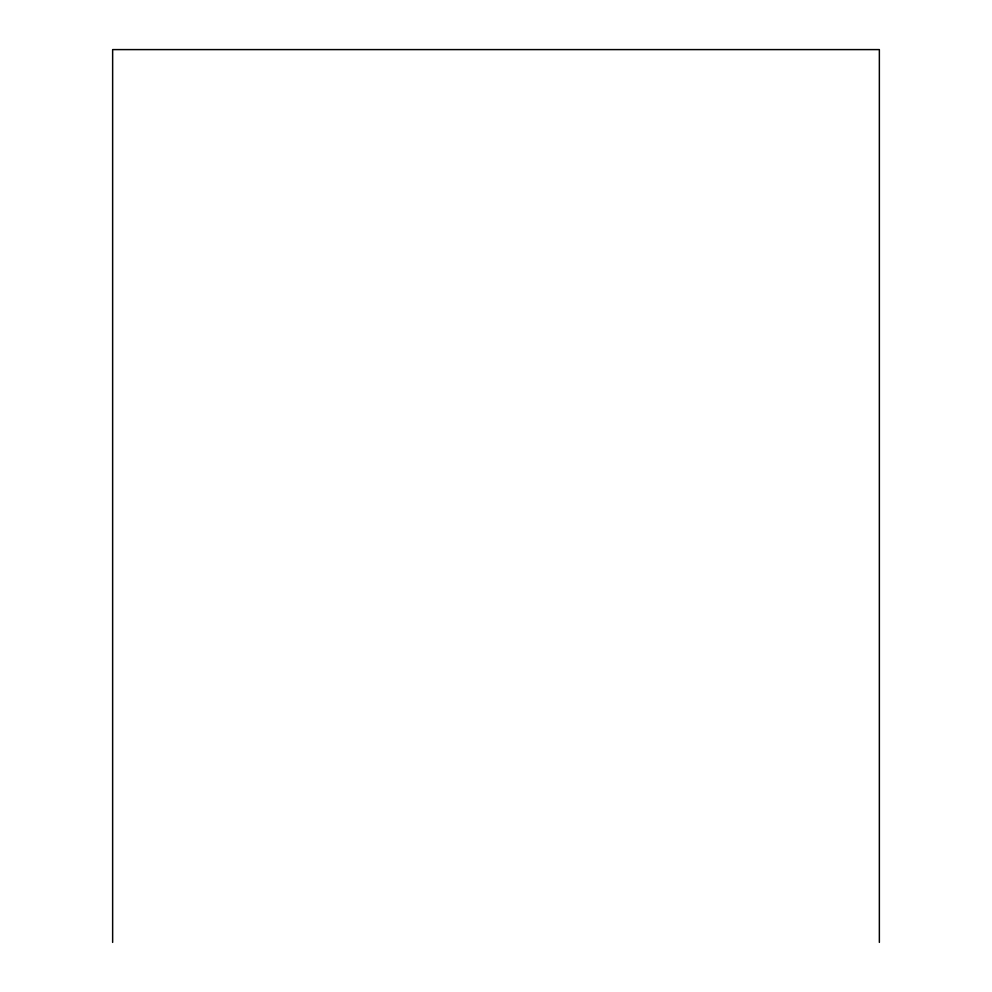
<?xml version="1.0" encoding="UTF-8"?>
<svg xmlns="http://www.w3.org/2000/svg" width="992" height="992" viewBox="0 0 992 992"><rect width="100%" height="100%" fill="white"/><g stroke="black" fill="none" stroke-linecap="round" stroke-linejoin="round"><path stroke-width="1.49" d="M879.358 942.4L879.358 49.6L112.642 49.6L112.642 942.4"/></g></svg>
